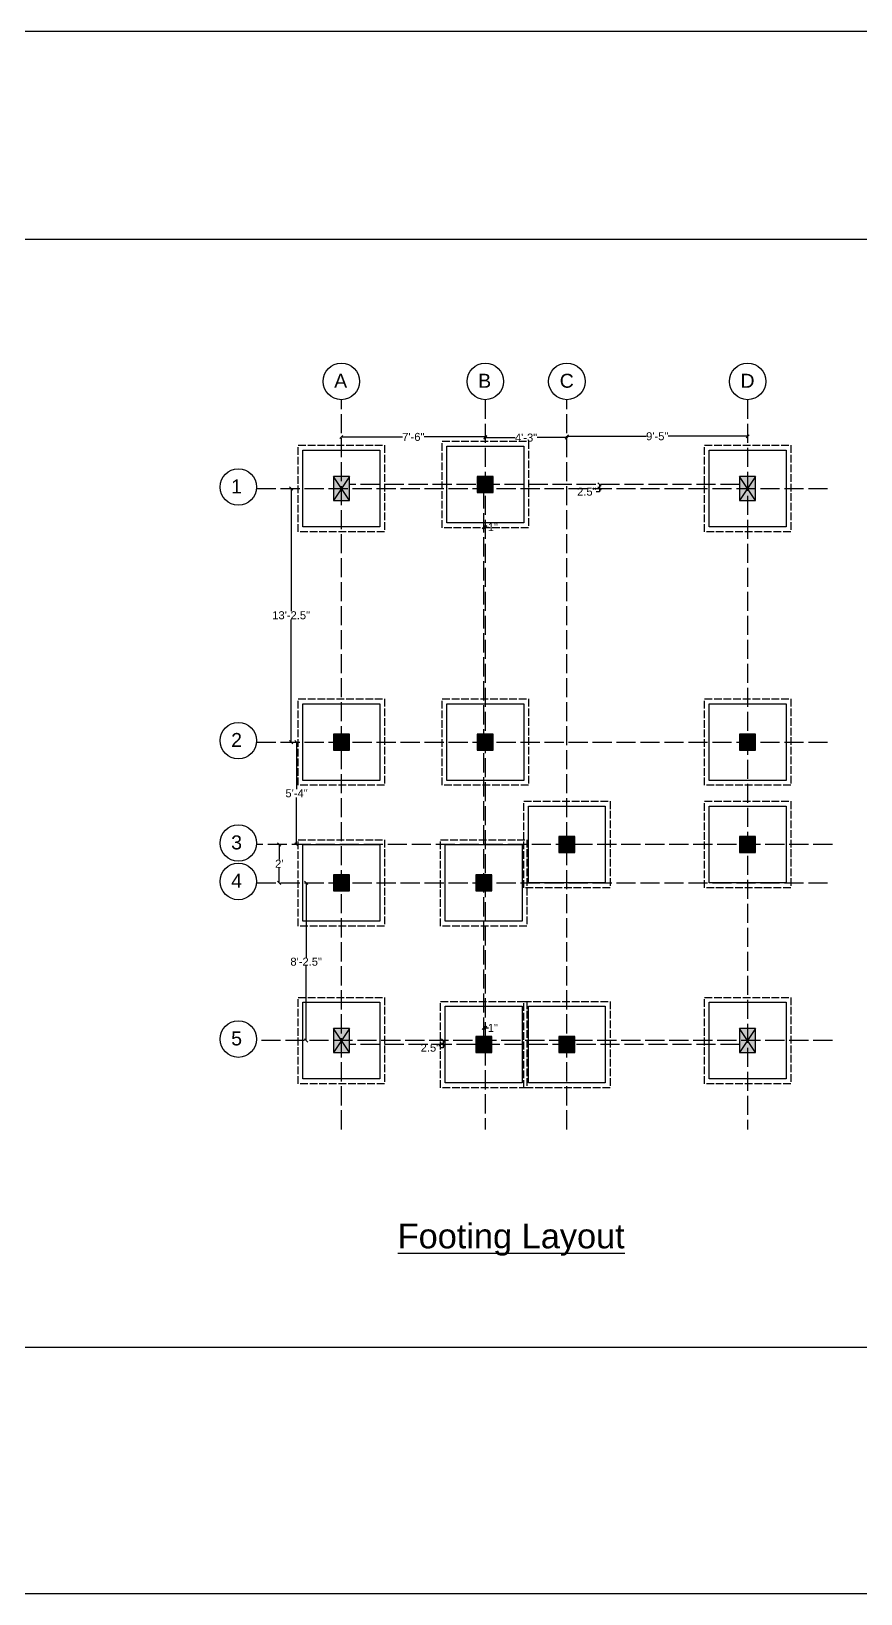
# Model space of a CAD drawing. Header units: inches. Extents: x -7575 to 10804, y -338 to 3076.
# Drawn here: x 3937 to 4456, y -338 to 638 of the extents above; entities that cross this region are included whole.
import ezdxf

# ---------------------------------------------------------------- set-up
doc = ezdxf.new("R2010")
doc.units = ezdxf.units.IN
doc.header["$MEASUREMENT"] = 0
doc.linetypes.add('ACAD_ISO02W100', pattern=[15, 12, -3])
doc.layers.get('0').update_dxf_attribs({"true_color": 0xfafafa})
doc.layers.add('W1', color=40, linetype='Continuous')
doc.styles.get("Standard").update_dxf_attribs({"font": 'arial.ttf'})
doc.dimstyles.get("Standard").update_dxf_attribs({"dimtxt": 5, "dimasz": 2, "dimexe": 0.18, "dimexo": 0.0625, "dimgap": 0.09, "dimtad": 0, "dimtih": 1, "dimtoh": 1, "dimdsep": 46, "dimlunit": 3, "dimtxsty": 'Standard', "dimblk": 'OBLIQUE', "dimcen": 2, "dimse1": 1, "dimse2": 1, "dimclrd": 3, "dimadec": 0, "dimazin": 0, "dimtfac": 1, "dimtofl": 0, "dimtmove": 0, "dimatfit": 3, "dimfxl": 1, "dimtolj": 1, "dimtzin": 0, "dimarcsym": 0})

# ---------------------------------------------------------------- blocks, each defined once
blk = doc.blocks.new('_Oblique')
at = {"color": 0, "linetype": 'ByBlock', "lineweight": -2}
blk.add_line((-0.5, -0.5), (0.5, 0.5), dxfattribs=at)
blk = doc.blocks.new('*D142')
at = {"color": 3, "lineweight": -2, "transparency": 16777216}
for p, q in [((4131.21, 384.7), (4169.49, 384.7)), ((4221.21, 384.7), (4182.92, 384.7))]:
    blk.add_line(p, q, dxfattribs=at)
at = {"layer": 'Defpoints', "color": 0, "transparency": 16777216}
for p in [(4131.21, 385.74), (4221.21, 385.74), (4221.21, 384.7)]:
    blk.add_point(p, dxfattribs=at)
at = {"color": 3, "lineweight": -2, "transparency": 16777216, "xscale": 2, "yscale": 2, "zscale": 2, "rotation": 180}
blk.add_blockref('_Oblique', (4131.21, 384.7), dxfattribs=at)
at = {"color": 3, "lineweight": -2, "transparency": 16777216, "xscale": 2, "yscale": 2, "zscale": 2}
blk.add_blockref('_Oblique', (4221.21, 384.7), dxfattribs=at)
at = {"color": 0, "transparency": 16777216, "insert": (4176.21, 384.7), "char_height": 5, "attachment_point": 5}
blk.add_mtext('\\A1;7\'-6"', dxfattribs=at)
blk = doc.blocks.new('*D143')
at = {"color": 3, "lineweight": -2, "transparency": 16777216}
for p, q in [((4221.21, 384.27), (4239.87, 384.27)), ((4272.21, 384.27), (4253.54, 384.27))]:
    blk.add_line(p, q, dxfattribs=at)
at = {"layer": 'Defpoints', "color": 0, "transparency": 16777216}
for p in [(4221.21, 381.75), (4272.21, 384.27), (4272.21, 379.03)]:
    blk.add_point(p, dxfattribs=at)
at = {"color": 3, "lineweight": -2, "transparency": 16777216, "xscale": 2, "yscale": 2, "zscale": 2, "rotation": 180}
blk.add_blockref('_Oblique', (4221.21, 384.27), dxfattribs=at)
at = {"color": 3, "lineweight": -2, "transparency": 16777216, "xscale": 2, "yscale": 2, "zscale": 2}
blk.add_blockref('_Oblique', (4272.21, 384.27), dxfattribs=at)
at = {"color": 0, "transparency": 16777216, "insert": (4246.71, 384.27), "char_height": 5, "attachment_point": 5}
blk.add_mtext('\\A1;4\'-3"', dxfattribs=at)
blk = doc.blocks.new('*D144')
at = {"color": 3, "lineweight": -2, "transparency": 16777216}
for p, q in [((4272.21, 385.11), (4321.97, 385.11)), ((4385.21, 385.11), (4335.44, 385.11))]:
    blk.add_line(p, q, dxfattribs=at)
at = {"layer": 'Defpoints', "color": 0, "transparency": 16777216}
for p in [(4385.21, 385.11), (4272.21, 379.03), (4385.21, 379.03)]:
    blk.add_point(p, dxfattribs=at)
at = {"color": 3, "lineweight": -2, "transparency": 16777216, "xscale": 2, "yscale": 2, "zscale": 2, "rotation": 180}
blk.add_blockref('_Oblique', (4272.21, 385.11), dxfattribs=at)
at = {"color": 3, "lineweight": -2, "transparency": 16777216, "xscale": 2, "yscale": 2, "zscale": 2}
blk.add_blockref('_Oblique', (4385.21, 385.11), dxfattribs=at)
at = {"color": 0, "transparency": 16777216, "insert": (4328.71, 385.11), "char_height": 5, "attachment_point": 5}
blk.add_mtext('\\A1;9\'-5"', dxfattribs=at)
blk = doc.blocks.new('*D145')
at = {"color": 3, "lineweight": -2, "transparency": 16777216}
for p, q in [((4220.21, 328.36), (4221.21, 328.36)), ((4221.21, 328.36), (4223.21, 328.36))]:
    blk.add_line(p, q, dxfattribs=at)
at = {"layer": 'Defpoints', "color": 0, "transparency": 16777216}
for p in [(4220.21, 328.26), (4221.21, 328.36), (4221.21, 328.26)]:
    blk.add_point(p, dxfattribs=at)
at = {"color": 3, "lineweight": -2, "transparency": 16777216, "xscale": 2, "yscale": 2, "zscale": 2, "rotation": 180}
blk.add_blockref('_Oblique', (4220.21, 328.36), dxfattribs=at)
at = {"color": 3, "lineweight": -2, "transparency": 16777216, "xscale": 2, "yscale": 2, "zscale": 2}
blk.add_blockref('_Oblique', (4221.21, 328.36), dxfattribs=at)
at = {"color": 0, "transparency": 16777216, "insert": (4225.94, 328.36), "char_height": 5, "attachment_point": 5}
blk.add_mtext('\\A1;1"', dxfattribs=at)
blk = doc.blocks.new('*D146')
at = {"color": 3, "lineweight": -2, "transparency": 16777216}
for p, q in [((4099.83, 352.49), (4099.83, 275.88)), ((4099.83, 193.99), (4099.83, 270.59))]:
    blk.add_line(p, q, dxfattribs=at)
at = {"layer": 'Defpoints', "color": 0, "transparency": 16777216}
for p in [(4103.21, 352.49), (4099.83, 193.99), (4103.21, 193.99)]:
    blk.add_point(p, dxfattribs=at)
at = {"color": 3, "lineweight": -2, "transparency": 16777216, "xscale": 2, "yscale": 2, "zscale": 2}
for p, rotation in [((4099.83, 352.49), 90), ((4099.83, 193.99), 270)]:
    blk.add_blockref('_Oblique', p, dxfattribs=dict(at, rotation=rotation))
at = {"color": 0, "transparency": 16777216, "insert": (4099.83, 273.24), "char_height": 5, "attachment_point": 5}
blk.add_mtext('\\A1;13\'-2.5"', dxfattribs=at)
blk = doc.blocks.new('*D147')
at = {"color": 3, "lineweight": -2, "transparency": 16777216}
for p, q in [((4103.21, 193.99), (4103.21, 164.62)), ((4103.21, 129.99), (4103.21, 159.36))]:
    blk.add_line(p, q, dxfattribs=at)
at = {"layer": 'Defpoints', "color": 0, "transparency": 16777216}
for p in [(4103.21, 193.99), (4103.21, 129.99), (4103.21, 129.99)]:
    blk.add_point(p, dxfattribs=at)
at = {"color": 3, "lineweight": -2, "transparency": 16777216, "xscale": 2, "yscale": 2, "zscale": 2}
for p, rotation in [((4103.21, 193.99), 90), ((4103.21, 129.99), 270)]:
    blk.add_blockref('_Oblique', p, dxfattribs=dict(at, rotation=rotation))
at = {"color": 0, "transparency": 16777216, "insert": (4103.21, 161.99), "char_height": 5, "attachment_point": 5}
blk.add_mtext('\\A1;5\'-4"', dxfattribs=at)
blk = doc.blocks.new('*D148')
at = {"color": 3, "lineweight": -2, "transparency": 16777216}
for p, q in [((4092.4, 129.99), (4092.4, 120.59)), ((4092.4, 105.99), (4092.4, 115.39))]:
    blk.add_line(p, q, dxfattribs=at)
at = {"layer": 'Defpoints', "color": 0, "transparency": 16777216}
for p in [(4092.4, 129.99), (4092.4, 105.99), (4092.4, 105.99)]:
    blk.add_point(p, dxfattribs=at)
at = {"color": 3, "lineweight": -2, "transparency": 16777216, "xscale": 2, "yscale": 2, "zscale": 2}
for p, rotation in [((4092.4, 129.99), 90), ((4092.4, 105.99), 270)]:
    blk.add_blockref('_Oblique', p, dxfattribs=dict(at, rotation=rotation))
at = {"color": 0, "transparency": 16777216, "insert": (4092.4, 117.99), "char_height": 5, "attachment_point": 5}
blk.add_mtext("\\A1;2'", dxfattribs=at)
blk = doc.blocks.new('*D149')
at = {"color": 3, "lineweight": -2, "transparency": 16777216}
for p, q in [((4109.22, 105.99), (4109.22, 59.38)), ((4109.22, 7.49), (4109.22, 54.1))]:
    blk.add_line(p, q, dxfattribs=at)
at = {"layer": 'Defpoints', "color": 0, "transparency": 16777216}
for p in [(4109.22, 105.99), (4109.22, 7.49), (4109.22, 7.49)]:
    blk.add_point(p, dxfattribs=at)
at = {"color": 3, "lineweight": -2, "transparency": 16777216, "xscale": 2, "yscale": 2, "zscale": 2}
for p, rotation in [((4109.22, 105.99), 90), ((4109.22, 7.49), 270)]:
    blk.add_blockref('_Oblique', p, dxfattribs=dict(at, rotation=rotation))
at = {"color": 0, "transparency": 16777216, "insert": (4109.22, 56.74), "char_height": 5, "attachment_point": 5}
blk.add_mtext('\\A1;8\'-2.5"', dxfattribs=at)
blk = doc.blocks.new('*D150')
at = {"color": 3, "linetype": 'ACAD_ISO02W100', "lineweight": -2, "transparency": 16777216}
for p, q in [((4292.61, 354.99), (4292.61, 352.49)), ((4292.61, 352.49), (4292.61, 350.49)), ((4292.61, 350.49), (4290.61, 350.49))]:
    blk.add_line(p, q, dxfattribs=at)
at = {"layer": 'Defpoints', "color": 0, "linetype": 'ACAD_ISO02W100', "transparency": 16777216}
for p in [(4291.11, 354.99), (4291.11, 352.49), (4292.61, 352.49)]:
    blk.add_point(p, dxfattribs=at)
at = {"color": 3, "linetype": 'ACAD_ISO02W100', "lineweight": -2, "transparency": 16777216, "xscale": 2, "yscale": 2, "zscale": 2}
for p, rotation in [((4292.61, 354.99), 90), ((4292.61, 352.49), 270)]:
    blk.add_blockref('_Oblique', p, dxfattribs=dict(at, rotation=rotation))
at = {"color": 0, "linetype": 'ACAD_ISO02W100', "transparency": 16777216, "insert": (4284.69, 350.49), "char_height": 5, "attachment_point": 5}
blk.add_mtext('\\A1;2.5"', dxfattribs=at)
blk = doc.blocks.new('*D151')
at = {"color": 3, "linetype": 'ACAD_ISO02W100', "lineweight": -2, "transparency": 16777216}
for p, q in [((4194.8, 2.99), (4192.8, 2.99)), ((4194.8, 7.49), (4194.8, 4.99)), ((4194.8, 4.99), (4194.8, 2.99))]:
    blk.add_line(p, q, dxfattribs=at)
at = {"layer": 'Defpoints', "color": 0, "linetype": 'ACAD_ISO02W100', "transparency": 16777216}
for p in [(4194.8, 7.49), (4194.8, 4.99), (4194.8, 4.99)]:
    blk.add_point(p, dxfattribs=at)
at = {"color": 3, "linetype": 'ACAD_ISO02W100', "lineweight": -2, "transparency": 16777216, "xscale": 2, "yscale": 2, "zscale": 2}
for p, rotation in [((4194.8, 7.49), 90), ((4194.8, 4.99), 270)]:
    blk.add_blockref('_Oblique', p, dxfattribs=dict(at, rotation=rotation))
at = {"color": 0, "linetype": 'ACAD_ISO02W100', "transparency": 16777216, "insert": (4186.88, 2.99), "char_height": 5, "attachment_point": 5}
blk.add_mtext('\\A1;2.5"', dxfattribs=at)
blk = doc.blocks.new('*D152')
at = {"color": 3, "linetype": 'ACAD_ISO02W100', "lineweight": -2, "transparency": 16777216}
for p, q in [((4220.21, 15.41), (4221.21, 15.41)), ((4221.21, 15.41), (4223.21, 15.41))]:
    blk.add_line(p, q, dxfattribs=at)
at = {"layer": 'Defpoints', "color": 0, "linetype": 'ACAD_ISO02W100', "transparency": 16777216}
for p in [(4220.21, 15.14), (4221.21, 15.41), (4221.21, 15.14)]:
    blk.add_point(p, dxfattribs=at)
at = {"color": 3, "linetype": 'ACAD_ISO02W100', "lineweight": -2, "transparency": 16777216, "xscale": 2, "yscale": 2, "zscale": 2, "rotation": 180}
blk.add_blockref('_Oblique', (4220.21, 15.41), dxfattribs=at)
at = {"color": 3, "linetype": 'ACAD_ISO02W100', "lineweight": -2, "transparency": 16777216, "xscale": 2, "yscale": 2, "zscale": 2}
blk.add_blockref('_Oblique', (4221.21, 15.41), dxfattribs=at)
at = {"color": 0, "linetype": 'ACAD_ISO02W100', "transparency": 16777216, "insert": (4225.94, 15.41), "char_height": 5, "attachment_point": 5}
blk.add_mtext('\\A1;1"', dxfattribs=at)

msp = doc.modelspace()

# ---------------------------------------------------------------- hatches: boundary and pattern name
at = {"true_color": 0x20d9be}
h = msp.add_hatch(color=132, dxfattribs=at)
h.dxf.hatch_style = 1
h.paths.add_polyline_path([(4136.208, 359.988), (4126.208, 359.988), (4126.208, 344.988), (4136.208, 344.988)])
h = msp.add_hatch(color=1)
h.dxf.hatch_style = 1
h.paths.add_polyline_path([(4216.208, 349.988), (4226.208, 349.988), (4226.208, 359.988), (4216.208, 359.988)])
h = msp.add_hatch(color=132, dxfattribs=at)
h.dxf.hatch_style = 1
h.paths.add_polyline_path([(4390.208, 359.988), (4380.208, 359.988), (4380.208, 344.988), (4390.208, 344.988)])
h = msp.add_hatch(color=1)
h.dxf.hatch_style = 1
h.paths.add_polyline_path([(4126.208, 188.988), (4136.208, 188.988), (4136.208, 198.988), (4126.208, 198.988)])
h = msp.add_hatch(color=1)
h.dxf.hatch_style = 1
h.paths.add_polyline_path([(4216.208, 188.988), (4226.208, 188.988), (4226.208, 198.988), (4216.208, 198.988)])
h = msp.add_hatch(color=1)
h.dxf.hatch_style = 1
h.paths.add_polyline_path([(4380.208, 188.988), (4390.208, 188.988), (4390.208, 198.988), (4380.208, 198.988)])
h = msp.add_hatch(color=1)
h.dxf.hatch_style = 1
h.paths.add_polyline_path([(4267.208, 124.988), (4277.208, 124.988), (4277.208, 134.988), (4267.208, 134.988)])
h = msp.add_hatch(color=1)
h.dxf.hatch_style = 1
h.paths.add_polyline_path([(4380.208, 124.988), (4390.208, 124.988), (4390.208, 134.988), (4380.208, 134.988)])
h = msp.add_hatch(color=1)
h.dxf.hatch_style = 1
h.paths.add_polyline_path([(4126.208, 100.988), (4136.208, 100.988), (4136.208, 110.988), (4126.208, 110.988)])
h = msp.add_hatch(color=1)
h.dxf.hatch_style = 1
h.paths.add_polyline_path([(4215.208, 100.988), (4225.208, 100.988), (4225.208, 110.988), (4215.208, 110.988)])
h = msp.add_hatch(color=132, dxfattribs=at)
h.dxf.hatch_style = 1
h.paths.add_polyline_path([(4136.208, 14.988), (4126.208, 14.988), (4126.208, -0.012), (4136.208, -0.012)])
h = msp.add_hatch(color=1)
h.dxf.hatch_style = 1
h.paths.add_polyline_path([(4215.208, -0.012), (4225.208, -0.012), (4225.208, 9.988), (4215.208, 9.988)])
h = msp.add_hatch(color=1)
h.dxf.hatch_style = 1
h.paths.add_polyline_path([(4267.208, -0.012), (4277.208, -0.012), (4277.208, 9.988), (4267.208, 9.988)])
h = msp.add_hatch(color=132, dxfattribs=at)
h.dxf.hatch_style = 1
h.paths.add_polyline_path([(4390.208, 14.988), (4380.208, 14.988), (4380.208, -0.012), (4390.208, -0.012)])

# ---------------------------------------------------------------- linework, layer by layer
at = {"linetype": 'ACAD_ISO02W100'}
for p, q in [((4131.208, -48.012), (4131.208, 407.988)), ((4221.208, 407.988), (4221.208, 198.988)), ((4272.208, -48.012), (4272.208, 407.988)), ((4385.208, 407.988), (4385.208, -48.012)), ((4078.208, 352.488), (4438.208, 352.488)), ((4380.208, 354.988), (4136.208, 354.988)), ((4220.208, 9.988), (4220.208, 349.988)), ((4221.208, 198.988), (4221.208, -48.012)), ((4078.208, 193.988), (4438.208, 193.988)), ((4277.208, 129.988), (4078.208, 129.988)), ((4438.208, 129.988), (4277.208, 129.988)), ((4078.208, 105.988), (4438.208, 105.988)), ((4438.208, 7.488), (4078.208, 7.488)), ((4380.208, 4.988), (4136.208, 4.988))]:
    msp.add_line(p, q, dxfattribs=at)
for points in [[(1702.502, 638.237), (5191.399, 638.237), (5191.399, -338.232), (1702.502, -338.232)], [(2690.608, 508.317), (5133.402, 508.317), (5133.402, -184.426), (2690.608, -184.426)], [(4107.208, 376.488), (4155.208, 376.488), (4155.208, 328.488), (4107.208, 328.488)], [(4197.208, 378.988), (4245.208, 378.988), (4245.208, 330.988), (4197.208, 330.988)], [(4361.208, 376.488), (4409.208, 376.488), (4409.208, 328.488), (4361.208, 328.488)], [(4107.208, 217.988), (4155.208, 217.988), (4155.208, 169.988), (4107.208, 169.988)], [(4197.208, 217.988), (4245.208, 217.988), (4245.208, 169.988), (4197.208, 169.988)], [(4361.208, 217.988), (4409.208, 217.988), (4409.208, 169.988), (4361.208, 169.988)], [(4248.208, 153.988), (4296.208, 153.988), (4296.208, 105.988), (4248.208, 105.988)], [(4361.208, 153.988), (4409.208, 153.988), (4409.208, 105.988), (4361.208, 105.988)], [(4107.208, 129.988), (4155.208, 129.988), (4155.208, 81.988), (4107.208, 81.988)], [(4196.208, 129.988), (4244.208, 129.988), (4244.208, 81.988), (4196.208, 81.988)], [(4107.208, 31.488), (4155.208, 31.488), (4155.208, -16.512), (4107.208, -16.512)], [(4361.208, 31.488), (4409.208, 31.488), (4409.208, -16.512), (4361.208, -16.512)], [(4196.208, 28.988), (4244.208, 28.988), (4244.208, -19.012), (4196.208, -19.012)], [(4248.208, 28.988), (4296.208, 28.988), (4296.208, -19.012), (4248.208, -19.012)]]:
    msp.add_lwpolyline(points, close=True)
at = {"color": 41, "linetype": 'ACAD_ISO02W100', "ltscale": 0.4, "true_color": 0xf4ee51}
for points in [[(4194.208, 381.988), (4248.208, 381.988), (4248.208, 327.988), (4194.208, 327.988)], [(4104.208, 379.488), (4158.208, 379.488), (4158.208, 325.488), (4104.208, 325.488)], [(4358.208, 379.488), (4412.208, 379.488), (4412.208, 325.488), (4358.208, 325.488)], [(4104.208, 220.988), (4158.208, 220.988), (4158.208, 166.988), (4104.208, 166.988)], [(4194.208, 220.988), (4248.208, 220.988), (4248.208, 166.988), (4194.208, 166.988)], [(4358.208, 220.988), (4412.208, 220.988), (4412.208, 166.988), (4358.208, 166.988)], [(4245.208, 156.988), (4299.208, 156.988), (4299.208, 102.988), (4245.208, 102.988)], [(4358.208, 156.988), (4412.208, 156.988), (4412.208, 102.988), (4358.208, 102.988)], [(4104.208, 132.988), (4158.208, 132.988), (4158.208, 78.988), (4104.208, 78.988)], [(4193.208, 132.988), (4247.208, 132.988), (4247.208, 78.988), (4193.208, 78.988)], [(4104.208, 34.488), (4158.208, 34.488), (4158.208, -19.512), (4104.208, -19.512)], [(4193.208, 31.988), (4247.208, 31.988), (4247.208, -22.012), (4193.208, -22.012)], [(4245.208, 31.988), (4299.208, 31.988), (4299.208, -22.012), (4245.208, -22.012)], [(4358.208, 34.488), (4412.208, 34.488), (4412.208, -19.512), (4358.208, -19.512)]]:
    msp.add_lwpolyline(points, close=True, dxfattribs=at)
for centre in [(4131.208, 419.416), (4221.208, 419.416), (4272.208, 419.416), (4385.208, 419.416), (4066.818, 353.418), (4066.818, 194.918), (4066.818, 130.918), (4066.818, 106.918), (4066.818, 8.418)]:
    msp.add_circle(centre, 11.428)
at = {"layer": 'W1', "color": 132, "true_color": 0x20d9be}
for p, q in [((4136.208, 359.988), (4126.208, 344.988)), ((4136.208, 344.988), (4126.208, 359.988)), ((4390.208, 359.988), (4380.208, 344.988)), ((4390.208, 344.988), (4380.208, 359.988)), ((4136.208, 14.988), (4126.208, -0.012)), ((4136.208, -0.012), (4126.208, 14.988)), ((4390.208, 14.988), (4380.208, -0.012)), ((4390.208, -0.012), (4380.208, 14.988))]:
    msp.add_line(p, q, dxfattribs=at)
at = {"layer": 'W1', "color": 1}
for p, q in [((4216.208, 349.988), (4226.208, 359.988)), ((4226.208, 349.988), (4216.208, 359.988)), ((4126.208, 188.988), (4136.208, 198.988)), ((4136.208, 188.988), (4126.208, 198.988)), ((4216.208, 188.988), (4226.208, 198.988)), ((4226.208, 188.988), (4216.208, 198.988)), ((4380.208, 188.988), (4390.208, 198.988)), ((4390.208, 188.988), (4380.208, 198.988)), ((4267.208, 124.988), (4277.208, 134.988)), ((4277.208, 124.988), (4267.208, 134.988)), ((4380.208, 124.988), (4390.208, 134.988)), ((4390.208, 124.988), (4380.208, 134.988)), ((4126.208, 100.988), (4136.208, 110.988)), ((4136.208, 100.988), (4126.208, 110.988)), ((4215.208, 100.988), (4225.208, 110.988)), ((4225.208, 100.988), (4215.208, 110.988)), ((4215.208, -0.012), (4225.208, 9.988)), ((4225.208, -0.012), (4215.208, 9.988)), ((4267.208, -0.012), (4277.208, 9.988)), ((4277.208, -0.012), (4267.208, 9.988))]:
    msp.add_line(p, q, dxfattribs=at)
at = {"layer": 'W1', "color": 132, "true_color": 0x20d9be}
for points in [[(4126.208, 344.988), (4136.208, 344.988), (4136.208, 359.988), (4126.208, 359.988)], [(4126.208, 344.988), (4136.208, 344.988), (4136.208, 359.988), (4126.208, 359.988)], [(4380.208, 344.988), (4390.208, 344.988), (4390.208, 359.988), (4380.208, 359.988)], [(4380.208, 344.988), (4390.208, 344.988), (4390.208, 359.988), (4380.208, 359.988)], [(4126.208, -0.012), (4136.208, -0.012), (4136.208, 14.988), (4126.208, 14.988)], [(4126.208, -0.012), (4136.208, -0.012), (4136.208, 14.988), (4126.208, 14.988)], [(4380.208, -0.012), (4390.208, -0.012), (4390.208, 14.988), (4380.208, 14.988)], [(4380.208, -0.012), (4390.208, -0.012), (4390.208, 14.988), (4380.208, 14.988)]]:
    msp.add_lwpolyline(points, close=True, dxfattribs=at)
at = {"layer": 'W1', "color": 1}
for points in [[(4216.208, 349.988), (4226.208, 349.988), (4226.208, 359.988), (4216.208, 359.988)], [(4216.208, 349.988), (4226.208, 349.988), (4226.208, 359.988), (4216.208, 359.988)], [(4126.208, 188.988), (4136.208, 188.988), (4136.208, 198.988), (4126.208, 198.988)], [(4126.208, 188.988), (4136.208, 188.988), (4136.208, 198.988), (4126.208, 198.988)], [(4216.208, 188.988), (4226.208, 188.988), (4226.208, 198.988), (4216.208, 198.988)], [(4216.208, 188.988), (4226.208, 188.988), (4226.208, 198.988), (4216.208, 198.988)], [(4380.208, 188.988), (4390.208, 188.988), (4390.208, 198.988), (4380.208, 198.988)], [(4380.208, 188.988), (4390.208, 188.988), (4390.208, 198.988), (4380.208, 198.988)], [(4267.208, 124.988), (4277.208, 124.988), (4277.208, 134.988), (4267.208, 134.988)], [(4267.208, 124.988), (4277.208, 124.988), (4277.208, 134.988), (4267.208, 134.988)], [(4380.208, 124.988), (4390.208, 124.988), (4390.208, 134.988), (4380.208, 134.988)], [(4380.208, 124.988), (4390.208, 124.988), (4390.208, 134.988), (4380.208, 134.988)], [(4126.208, 100.988), (4136.208, 100.988), (4136.208, 110.988), (4126.208, 110.988)], [(4126.208, 100.988), (4136.208, 100.988), (4136.208, 110.988), (4126.208, 110.988)], [(4215.208, 100.988), (4225.208, 100.988), (4225.208, 110.988), (4215.208, 110.988)], [(4215.208, 100.988), (4225.208, 100.988), (4225.208, 110.988), (4215.208, 110.988)], [(4215.208, -0.012), (4225.208, -0.012), (4225.208, 9.988), (4215.208, 9.988)], [(4215.208, -0.012), (4225.208, -0.012), (4225.208, 9.988), (4215.208, 9.988)], [(4267.208, -0.012), (4277.208, -0.012), (4277.208, 9.988), (4267.208, 9.988)], [(4267.208, -0.012), (4277.208, -0.012), (4277.208, 9.988), (4267.208, 9.988)]]:
    msp.add_lwpolyline(points, close=True, dxfattribs=at)

# ---------------------------------------------------------------- texts
at = {"attachment_point": 1}
for s, width, gutter_width, insert, char_height in [('A', 6366.94365, 109.2, (4126.716, 424.18), 8.736), ('B', 6366.94365, 109.2, (4216.716, 424.18), 8.736), ('C', 6366.94365, 109.2, (4267.716, 424.18), 8.736), ('D', 6366.94365, 109.2, (4380.716, 424.18), 8.736), ('1', 6366.94365, 109.2, (4062.326, 358.182), 8.736), ('2', 6366.94365, 109.2, (4062.326, 199.682), 8.736), ('3', 6366.94365, 109.2, (4062.326, 135.682), 8.736), ('4', 6366.94365, 109.2, (4062.326, 111.682), 8.736), ('5', 6366.94365, 109.2, (4062.326, 13.182), 8.736), ('{\\LFooting Layout}', 18892.24403, 76.8, (4166.424, -107.008), 15.36)]:
    msp.add_mtext_dynamic_manual_height_columns(s, width=width, gutter_width=gutter_width, heights=[0], dxfattribs=dict(at, insert=insert, char_height=char_height))

# ---------------------------------------------------------------- dimensions: what is measured, and where the dimension line sits
for base, p1, p2, picture, middle in [((4221.208, 384.696), (4131.208, 385.743), (4221.208, 385.743), '*D142', (4176.208, 384.696)), ((4272.208, 384.269), (4221.208, 381.752), (4272.208, 379.026), '*D143', (4246.708, 384.269)), ((4385.208, 385.107), (4272.208, 379.026), (4385.208, 379.026), '*D144', (4328.708, 385.107)), ((4221.208, 328.362), (4220.208, 328.261), (4221.208, 328.261), '*D145', (4225.936, 328.362))]:
    dim = msp.add_linear_dim(base=base, p1=p1, p2=p2, dimstyle='Standard')
    dim.commit()
    dim.dimension.update_dxf_attribs({"geometry": picture, "text_midpoint": middle})
for base, p1, p2, picture, middle in [((4099.831, 193.988), (4103.212, 352.488), (4103.212, 193.988), '*D146', (4099.831, 273.238)), ((4103.212, 129.988), (4103.212, 193.988), (4103.212, 129.988), '*D147', (4103.212, 161.988)), ((4092.405, 105.988), (4092.405, 129.988), (4092.405, 105.988), '*D148', (4092.405, 117.988)), ((4109.22, 7.488), (4109.22, 105.988), (4109.22, 7.488), '*D149', (4109.22, 56.738))]:
    dim = msp.add_linear_dim(base=base, p1=p1, p2=p2, angle=90, dimstyle='Standard')
    dim.commit()
    dim.dimension.update_dxf_attribs({"geometry": picture, "text_midpoint": middle})
at = {"linetype": 'ACAD_ISO02W100'}
for base, p1, p2, picture, middle in [((4292.61, 352.488), (4291.113, 354.988), (4291.113, 352.488), '*D150', (4284.691, 350.488)), ((4194.796, 4.988), (4194.796, 7.488), (4194.796, 4.988), '*D151', (4186.877, 2.988))]:
    dim = msp.add_linear_dim(base=base, p1=p1, p2=p2, angle=90, dimstyle='Standard', dxfattribs=at)
    dim.commit()
    dim.dimension.update_dxf_attribs({"geometry": picture, "text_midpoint": middle})
dim = msp.add_linear_dim(base=(4221.208, 15.414), p1=(4220.208, 15.143), p2=(4221.208, 15.143), dimstyle='Standard', dxfattribs=at)
dim.commit()
dim.dimension.update_dxf_attribs({"geometry": '*D152', "text_midpoint": (4225.936, 15.414)})

doc.saveas('drawing.dxf')
